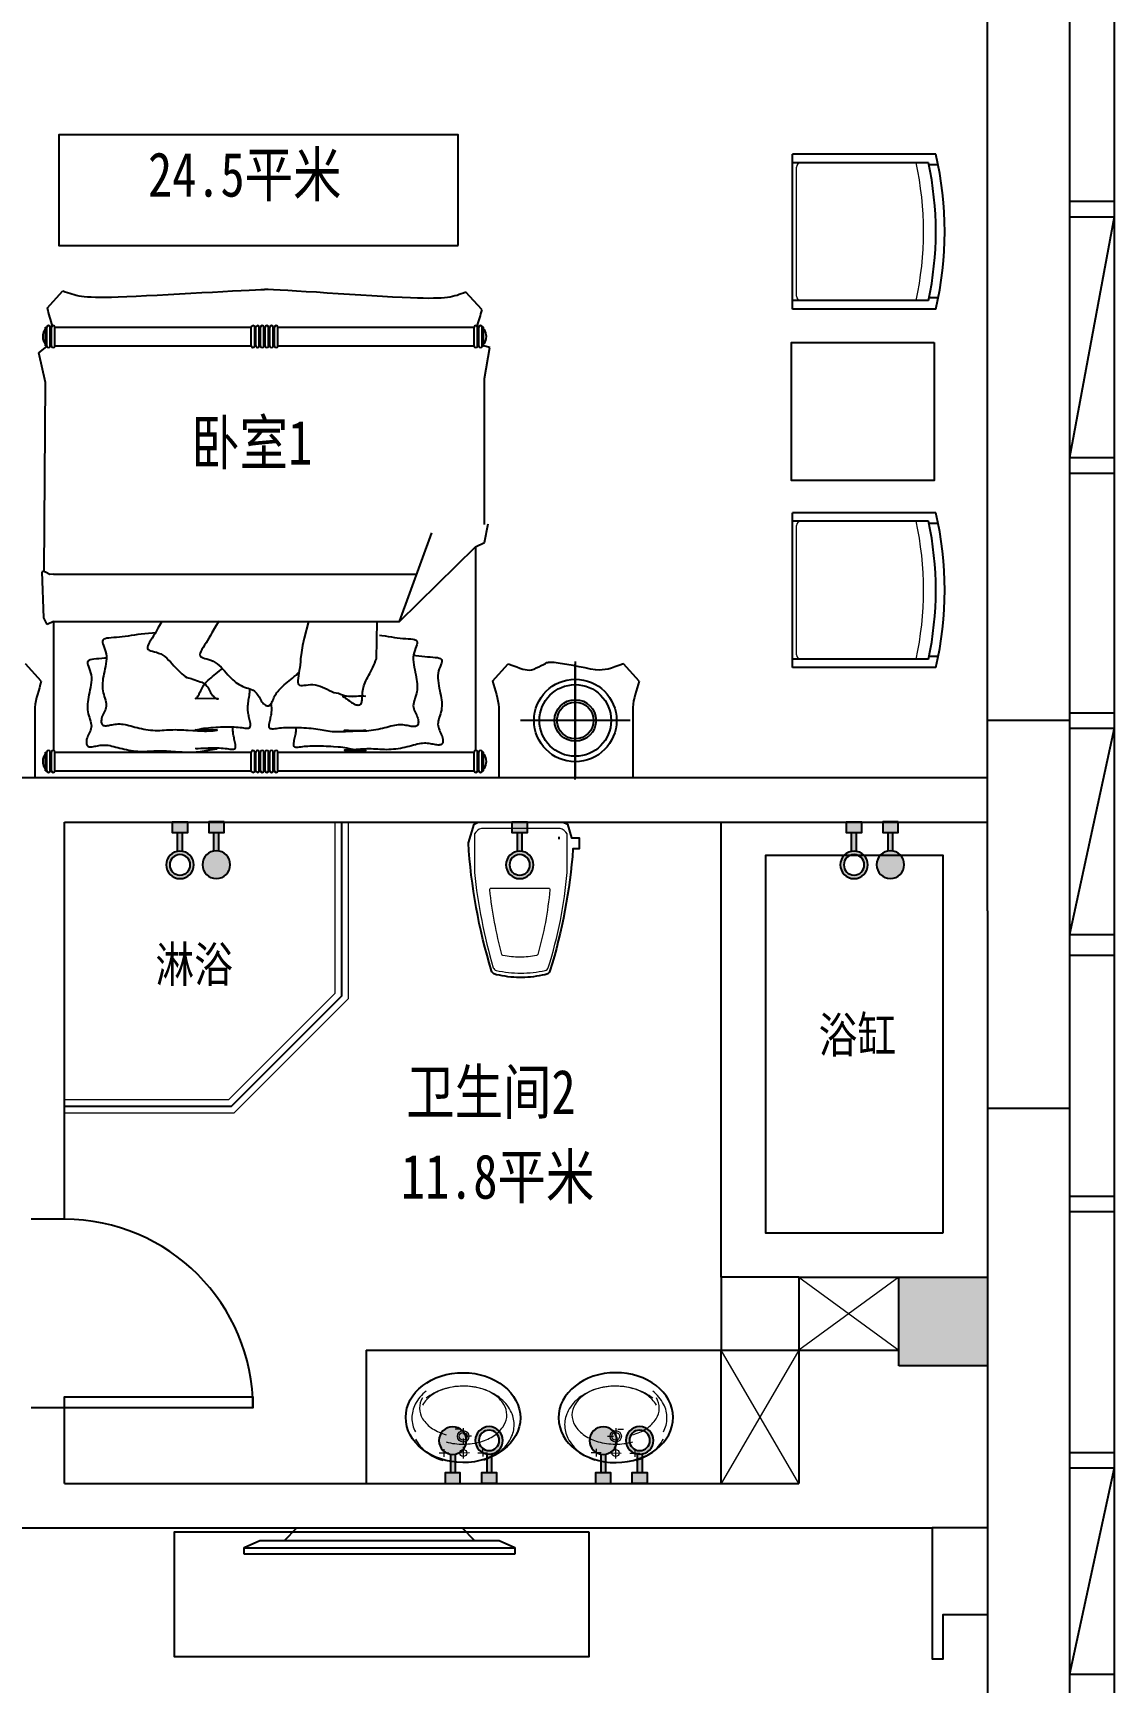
# Model space of a CAD drawing. Header units: millimetres. Extents: x 561810 to 956823, y -438984 to -391712.
# Drawn here: x 951953 to 956823, y -410628 to -403197 of the extents above; entities that cross this region are included whole.
import ezdxf

# ---------------------------------------------------------------- set-up
doc = ezdxf.new("R2010")
doc.units = ezdxf.units.MM
doc.header["$LTSCALE"] = 10
doc.header["$MEASUREMENT"] = 0
doc.layers.get('0').update_dxf_attribs({"linetype": 'CONTINUOUS'})
for name, color, linetype in [('7-P水路', 4, 'CONTINUOUS'), ('PUB_HATCH', 144, 'CONTINUOUS'), ('WALL', 7, 'CONTINUOUS'), ('WINDOW', 4, 'CONTINUOUS'), ('填充', 8, 'CONTINUOUS'), ('墙', 7, 'CONTINUOUS')]:
    doc.layers.add(name, color=color, linetype=linetype)
doc.layers.add('家居内线', color=251, linetype='CONTINUOUS', lineweight=13)
doc.layers.add('细线', color=250, linetype='CONTINUOUS', lineweight=5)
doc.styles.add('12', font='', dxfattribs={"width": 0.8})
doc.styles.get('12').set_extended_font_data('SimSun')

# ---------------------------------------------------------------- blocks, each defined once
blk = doc.blocks.new('mnbmnbmnm')
at = {"layer": '7-P水路', "ltscale": 0.1}
h = blk.add_hatch(color=2, dxfattribs=at)
h.paths.add_polyline_path([(-114968, -337262, -0.086676), (-114928, -337262), (-114928, -337105), (-114968, -337105)])
h.paths.add_polyline_path([(-115013, -337017), (-115013, -337105), (-114884, -337105), (-114884, -337017)])
blk.add_hatch(color=2, dxfattribs=at).paths.add_polyline_path([(-115065, -337377, 1), (-114832, -337377, 1)])
at = {"layer": '7-P水路', "color": 2, "ltscale": 0.1}
for p, q in [((-114968, -337262), (-114968, -337105)), ((-114928, -337262), (-114928, -337105))]:
    blk.add_line(p, q, dxfattribs=at)
blk.add_lwpolyline([(-115013, -337017), (-114884, -337017), (-114884, -337105), (-115013, -337105)], close=True, dxfattribs=at)
blk.add_circle((-114948, -337377), 116, dxfattribs=at)
blk = doc.blocks.new('hgdhgfhg')
at = {"layer": '7-P水路', "ltscale": 0.1}
h = blk.add_hatch(color=2, dxfattribs=at)
h.paths.add_polyline_path([(-115353, -337262, -0.086676), (-115313, -337262), (-115313, -337105), (-115353, -337105)])
h.paths.add_polyline_path([(-115398, -337017), (-115398, -337105), (-115268, -337105), (-115268, -337017)])
h = blk.add_hatch(color=2, dxfattribs=at)
h.paths.add_polyline_path([(-115449, -337377, 1), (-115217, -337377, 1)])
h.paths.add_polyline_path([(-115247, -337377, -1), (-115419, -337377, -1)], flags=16)
at = {"layer": '7-P水路', "color": 2, "ltscale": 0.1}
for p, q in [((-115353, -337262), (-115353, -337105)), ((-115313, -337262), (-115313, -337105))]:
    blk.add_line(p, q, dxfattribs=at)
blk.add_lwpolyline([(-115398, -337017), (-115268, -337017), (-115268, -337105), (-115398, -337105)], close=True, dxfattribs=at)
for radius in [116, 86.2]:
    blk.add_circle((-115333, -337377), radius, dxfattribs=at)

msp = doc.modelspace()

# ---------------------------------------------------------------- hatches: boundary and pattern name
at = {"layer": 'PUB_HATCH'}
h = msp.add_hatch(color=256, dxfattribs=at)
h.paths.add_polyline_path([(932003.4, -414402.8), (932003.4, -414002.8), (932403.4, -414002.8), (932403.4, -414402.8)])
h.paths.add_polyline_path([(920143.4, -414402.8), (920143.4, -414002.8), (920543.4, -414002.8), (920543.4, -414402.8)])
h.paths.add_polyline_path([(920143.4, -409202.8), (920143.4, -408802.8), (920543.4, -408802.8), (920543.4, -409202.8)])
h.paths.add_polyline_path([(920143.4, -402742.8), (920143.4, -402342.8), (920543.4, -402342.8), (920543.4, -402742.8)])
h.paths.add_polyline_path([(955853.4, -402742.8), (955853.4, -402342.8), (956253.4, -402342.8), (956253.4, -402742.8)])
h.paths.add_polyline_path([(955853.4, -409202.8), (955853.4, -408802.8), (956253.4, -408802.8), (956253.4, -409202.8)])
h.paths.add_polyline_path([(955853.4, -414402.8), (955853.4, -414002.8), (956253.4, -414002.8), (956253.4, -414402.8)])
h.paths.add_polyline_path([(943993.4, -414402.8), (943993.4, -414002.8), (944393.4, -414002.8), (944393.4, -414402.8)])

# ---------------------------------------------------------------- linework, layer by layer
at = {"color": 1}
for p, q in [((956623.4, -403954.8), (956823.4, -403954.8)), ((956623.4, -404024.8), (956823.4, -404024.8)), ((956823.4, -404024.8), (956623.4, -405109.8)), ((956623.4, -405109.8), (956823.4, -405109.8)), ((956623.4, -405179.8), (956823.4, -405179.8)), ((956623.4, -406259.8), (956823.4, -406259.8)), ((956623.4, -406259.8), (956623.4, -406329.8)), ((956623.4, -406329.8), (956823.4, -406329.8)), ((956823.4, -406329.8), (956623.4, -407259.8)), ((956623.4, -407259.8), (956823.4, -407259.8)), ((956623.4, -407352.8), (956823.4, -407352.8)), ((956623.4, -408437.8), (956823.4, -408437.8)), ((956623.4, -408507.8), (956823.4, -408507.8)), ((956623.4, -409592.8), (956823.4, -409592.8)), ((956623.4, -409662.8), (956823.4, -409662.8)), ((956823.4, -409662.8), (956623.4, -410592.8)), ((956623.4, -410592.8), (956823.4, -410592.8))]:
    msp.add_line(p, q, dxfattribs=at)
at = {"layer": 'WALL'}
for p, q in [((956253.4, -407152.8), (956253.4, -402742.8)), ((956623.4, -405144.8), (956623.4, -406294.8)), ((956623.4, -406294.8), (956253.4, -406294.8)), ((956253.4, -406552.8), (950843.4, -406552.8)), ((952093.9, -406752.8), (956253.4, -406752.8)), ((952093.9, -408542.8), (952093.9, -406752.8)), ((956253.4, -407152.8), (956253.4, -408802.8)), ((956623.4, -408043.1), (956253.4, -408043.1)), ((952093.9, -408542.8), (951943.9, -408542.8)), ((955403.7, -408802.8), (955053.7, -408802.8)), ((955053.7, -408802.8), (955053.7, -409132.8)), ((955403.7, -408802.8), (955403.7, -409132.8)), ((955053.7, -409132.8), (955403.7, -409132.8)), ((955403.7, -409132.8), (955403.7, -409732.8)), ((955403.7, -409132.8), (955853.4, -409132.8)), ((956253.4, -409202.8), (956253.4, -414632.8)), ((952093.9, -409392.8), (951943.9, -409392.8)), ((952093.9, -409732.8), (952093.9, -409392.8)), ((952093.9, -409732.8), (955403.7, -409732.8)), ((951523.4, -409932.8), (956003.4, -409932.8))]:
    msp.add_line(p, q, dxfattribs=at)
msp.add_lwpolyline([(955853.4, -409202.8), (955853.4, -408802.8), (956253.4, -408802.8), (956253.4, -409202.8), (955853.4, -409202.8)], dxfattribs=at)
at = {"layer": 'WINDOW'}
for p, q in [((956623.4, -392842.8), (956623.4, -414802.8)), ((956823.4, -392842.8), (956823.4, -415002.8))]:
    msp.add_line(p, q, dxfattribs=at)
at = {"layer": 'WINDOW', "color": 250}
msp.add_lwpolyline([(952093.9, -408032.8), (952847, -408032.8), (953343.9, -407535.9), (953343.9, -406752.8)], dxfattribs=at)
msp.add_lwpolyline([(952093.9, -409392.8), (952093.9, -409342.8), (952943.9, -409342.8), (952943.9, -409392.8)], close=True, dxfattribs=at)
msp.add_arc((952093.9, -409392.8), 850, 0, 90, dxfattribs=at)
at = {"layer": '填充', "color": 250, "ltscale": 0.01}
for p, q in [((956020.4, -403743.2), (955374.4, -403743.2)), ((955374.4, -404441.4), (955374.4, -403743.2)), ((955987.9, -403781.4), (955374.4, -403781.4)), ((956030.7, -403791.4), (955989.9, -403791.4)), ((952016.2, -404437.4), (952087.2, -404359)), ((953974.6, -404443.6), (953903.6, -404365.1)), ((955987.9, -404403.2), (955374.4, -404403.2)), ((956020.4, -404441.4), (955374.4, -404441.4)), ((956031.2, -404390.7), (955990.4, -404390.7)), ((952009.6, -404606.9), (952009.6, -404523.3)), ((952009.6, -404523.3), (952014.9, -404523.3)), ((952014.9, -404606.9), (952014.9, -404523.3)), ((952030.5, -404606.9), (952030.5, -404523.3)), ((952030.5, -404523.3), (952035.7, -404523.3)), ((952031.4, -404519.7), (952036.6, -404519.7)), ((952035.7, -404606.9), (952035.7, -404523.3)), ((952051.4, -404606.9), (952051.4, -404523.3)), ((952051.4, -404523.3), (952935.8, -404523.3)), ((952935.8, -404606.9), (952935.8, -404523.3)), ((952951.5, -404523.3), (952956.7, -404523.3)), ((952951.5, -404523.3), (952956.7, -404523.3)), ((952951.5, -404606.9), (952951.5, -404523.3)), ((952956.7, -404606.9), (952956.7, -404523.3)), ((952972.4, -404523.3), (952977.6, -404523.3)), ((952972.4, -404523.3), (952977.6, -404523.3)), ((952972.4, -404606.9), (952972.4, -404523.3)), ((952977.6, -404606.9), (952977.6, -404523.3)), ((952993.3, -404523.3), (952998.5, -404523.3)), ((952993.3, -404606.9), (952993.3, -404523.3)), ((952998.5, -404606.9), (952998.5, -404523.3)), ((953014.2, -404523.3), (953019.4, -404523.3)), ((953014.2, -404523.3), (953019.4, -404523.3)), ((953014.2, -404606.9), (953014.2, -404523.3)), ((953019.4, -404606.9), (953019.4, -404523.3)), ((953035.1, -404523.3), (953040.3, -404523.3)), ((953035.1, -404523.3), (953040.3, -404523.3)), ((953035.1, -404606.9), (953035.1, -404523.3)), ((953040.3, -404606.9), (953040.3, -404523.3)), ((953056, -404606.9), (953056, -404523.3)), ((953056, -404523.3), (953940.4, -404523.3)), ((953940.4, -404606.9), (953940.4, -404523.3)), ((953956.1, -404523.3), (953961.3, -404523.3)), ((953961.3, -404523.3), (953956.1, -404523.3)), ((953956.1, -404606.9), (953956.1, -404523.3)), ((953961.3, -404606.9), (953961.3, -404523.3)), ((953976.9, -404523.3), (953982.2, -404523.3)), ((953976.9, -404606.9), (953976.9, -404523.3)), ((953982.2, -404523.3), (953976.9, -404523.3)), ((953982.2, -404606.9), (953982.2, -404523.3)), ((952006.9, -404533.8), (952009.6, -404533.8)), ((952006.9, -404596.4), (952009.6, -404596.4)), ((953984.9, -404533.8), (953982.2, -404533.8)), ((953984.9, -404596.4), (953982.2, -404596.4)), ((951979.3, -404638.9), (952015.1, -404609)), ((952009.6, -404771.5), (951979.3, -404638.9)), ((952009.6, -404606.9), (952014.9, -404606.9)), ((952030.5, -404606.9), (952035.7, -404606.9)), ((952030.5, -404606.9), (952035.7, -404606.9)), ((952051.4, -404606.9), (952935.8, -404606.9)), ((952951.5, -404606.9), (952956.7, -404606.9)), ((952951.5, -404606.9), (952956.7, -404606.9)), ((952972.4, -404606.9), (952977.6, -404606.9)), ((952972.4, -404606.9), (952977.6, -404606.9)), ((952993.3, -404606.9), (952998.5, -404606.9)), ((952993.3, -404606.9), (952998.5, -404606.9)), ((953014.2, -404606.9), (953019.4, -404606.9)), ((953014.2, -404606.9), (953019.4, -404606.9)), ((953035.1, -404606.9), (953040.3, -404606.9)), ((953035.1, -404606.9), (953040.3, -404606.9)), ((953056, -404606.9), (953940.4, -404606.9)), ((953956.1, -404606.9), (953961.3, -404606.9)), ((953961.3, -404606.9), (953956.1, -404606.9)), ((953961.3, -404606.9), (953956.1, -404606.9)), ((953976.9, -404606.9), (953982.2, -404606.9)), ((953982.2, -404606.9), (953976.9, -404606.9)), ((954011.1, -404613.6), (953982.2, -404606.9)), ((953986.7, -404754.1), (954011.1, -404613.6)), ((952003.3, -405622.4), (952009.6, -404771.5)), ((953986.7, -405411.1), (953986.7, -404754.1)), ((953986.7, -405493.3), (954003.7, -405408.3)), ((955374.4, -406056.8), (955374.4, -405358.6)), ((956020.4, -405358.6), (955374.4, -405358.6)), ((955987.9, -405396.8), (955374.4, -405396.8)), ((956030.7, -405406.9), (955989.9, -405406.9)), ((953603.9, -405848.7), (953749.7, -405449.7)), ((953946.4, -405512.4), (953986.7, -405493.3)), ((953603.9, -405848.7), (953946.4, -405512.4)), ((953946.4, -405512.4), (953946.4, -406430)), ((952003.3, -405622.4), (951994.6, -405625.1)), ((952002, -405831.7), (951994.6, -405625.1)), ((952009.2, -405627.2), (952002.6, -405622.7)), ((952027.9, -405636.5), (952009.2, -405627.2)), ((952044.4, -405635.8), (952027.9, -405636.5)), ((952044.4, -405635.8), (953681.7, -405635.8)), ((952017.2, -405862), (952002, -405831.7)), ((952044.4, -405848.7), (952017.2, -405862)), ((952044.4, -405848.7), (952044.4, -406429.8)), ((952044.4, -405848.7), (953603.9, -405848.7)), ((956031.2, -406006.2), (955990.4, -406006.2)), ((951989.7, -406117.8), (951918.7, -406039.4)), ((954023, -406117.8), (954094, -406039.4)), ((954396.1, -406028.8), (954396.1, -406549)), ((954396.1, -406560.9), (954396.1, -406040.8)), ((954683.7, -406117.8), (954612.7, -406039.4)), ((955987.9, -406018.6), (955374.4, -406018.6)), ((956020.4, -406056.8), (955374.4, -406056.8)), ((951961.5, -406237.1), (951961.5, -406552.8)), ((954051.2, -406237.1), (954051.2, -406552.8)), ((954655.5, -406237.1), (954655.5, -406552.8)), ((954643, -406294.9), (954149.2, -406294.9)), ((952006.9, -406448), (952009.6, -406448)), ((952009.6, -406521.1), (952009.6, -406437.6)), ((952009.6, -406437.6), (952014.9, -406437.6)), ((952014.9, -406521.1), (952014.9, -406437.6)), ((952030.5, -406521.1), (952030.5, -406437.6)), ((952030.5, -406437.6), (952035.7, -406437.6)), ((952035.7, -406521.1), (952035.7, -406437.6)), ((952051.4, -406521.1), (952051.4, -406437.6)), ((952051.4, -406437.6), (952935.8, -406437.6)), ((952935.8, -406521.1), (952935.8, -406437.6)), ((952951.5, -406521.1), (952951.5, -406437.6)), ((952951.5, -406437.6), (952956.7, -406437.6)), ((952951.5, -406437.6), (952956.7, -406437.6)), ((952956.7, -406521.1), (952956.7, -406437.6)), ((952972.4, -406521.1), (952972.4, -406437.6)), ((952972.4, -406437.6), (952977.6, -406437.6)), ((952972.4, -406437.6), (952977.6, -406437.6)), ((952977.6, -406521.1), (952977.6, -406437.6)), ((952993.3, -406521.1), (952993.3, -406437.6)), ((952993.3, -406437.6), (952998.5, -406437.6)), ((952998.5, -406521.1), (952998.5, -406437.6)), ((953014.2, -406521.1), (953014.2, -406437.6)), ((953014.2, -406437.6), (953019.4, -406437.6)), ((953014.2, -406437.6), (953019.4, -406437.6)), ((953019.4, -406521.1), (953019.4, -406437.6)), ((953035.1, -406521.1), (953035.1, -406437.6)), ((953035.1, -406437.6), (953040.3, -406437.6)), ((953035.1, -406437.6), (953040.3, -406437.6)), ((953040.3, -406521.1), (953040.3, -406437.6)), ((953056, -406521.1), (953056, -406437.6)), ((953056, -406437.6), (953940.4, -406437.6)), ((953940.4, -406521.1), (953940.4, -406437.6)), ((953956.1, -406521.1), (953956.1, -406437.6)), ((953956.1, -406437.6), (953961.3, -406437.6)), ((953961.3, -406437.6), (953956.1, -406437.6)), ((953961.3, -406521.1), (953961.3, -406437.6)), ((953976.9, -406521.1), (953976.9, -406437.6)), ((953976.9, -406437.6), (953982.2, -406437.6)), ((953982.2, -406437.6), (953976.9, -406437.6)), ((953982.2, -406521.1), (953982.2, -406437.6)), ((953984.9, -406448), (953982.2, -406448)), ((952006.9, -406510.7), (952009.6, -406510.7)), ((952009.6, -406521.1), (952014.9, -406521.1)), ((952030.5, -406521.1), (952035.7, -406521.1)), ((952030.5, -406521.1), (952035.7, -406521.1)), ((952051.4, -406521.1), (952935.8, -406521.1)), ((952951.5, -406521.1), (952956.7, -406521.1)), ((952951.5, -406521.1), (952956.7, -406521.1)), ((952972.4, -406521.1), (952977.6, -406521.1)), ((952972.4, -406521.1), (952977.6, -406521.1)), ((952993.3, -406521.1), (952998.5, -406521.1)), ((952993.3, -406521.1), (952998.5, -406521.1)), ((953014.2, -406521.1), (953019.4, -406521.1)), ((953014.2, -406521.1), (953019.4, -406521.1)), ((953035.1, -406521.1), (953040.3, -406521.1)), ((953035.1, -406521.1), (953040.3, -406521.1)), ((953056, -406521.1), (953940.4, -406521.1)), ((953956.1, -406521.1), (953961.3, -406521.1)), ((953961.3, -406521.1), (953956.1, -406521.1)), ((953961.3, -406521.1), (953956.1, -406521.1)), ((953976.9, -406521.1), (953982.2, -406521.1)), ((953982.2, -406521.1), (953976.9, -406521.1)), ((953984.9, -406510.7), (953982.2, -406510.7)), ((955053.7, -408802.8), (955053.7, -406752.8)), ((955403.7, -408802.8), (955853.4, -408802.8)), ((953453.7, -409132.8), (955053.7, -409132.8)), ((953453.7, -409132.8), (953453.7, -409732.8)), ((955053.7, -409732.8), (955053.7, -409132.8)), ((955053.7, -409732.8), (955053.7, -409132.8)), ((953086.6, -409989.4), (953142, -409932.8)), ((953142, -409932.8), (953886.1, -409932.8)), ((953941.5, -409989.4), (953886.1, -409932.8)), ((952904.3, -410021.3), (952975.2, -409989.4)), ((952904.3, -410052), (952904.3, -410021.3)), ((952975.2, -409989.4), (954052.9, -409989.4)), ((954052.9, -409989.4), (954123.8, -410021.3)), ((954123.8, -410021.3), (954123.8, -410052)), ((954123.8, -410052), (952904.3, -410052))]:
    msp.add_line(p, q, dxfattribs=at)
for points in [[(953869.1, -404155.2), (953869.1, -403655.2), (952069.1, -403655.2), (952069.1, -404155.2), (953869.1, -404155.2)], [(956053.7, -408603), (956053.7, -406903), (955253.7, -406903), (955253.7, -408603), (956053.7, -408603)]]:
    msp.add_lwpolyline(points, dxfattribs=at)
msp.add_lwpolyline([(956013.7, -404591), (956013.7, -405213.8), (955370.9, -405213.8), (955370.9, -404591)], close=True, dxfattribs=at)
msp.add_lwpolyline([(953940.3, -406762.8), (953958.9, -406752.8), (954150.4, -406752.8), (954341.9, -406752.8), (954360.5, -406762.8), (954379.6, -406824.3), (954413.4, -406824.3), (954413.4, -406873.8), (954385.6, -406873.8, -0.057211), (954281.9, -407422.9, -0.172572), (954271.9, -407437.2, -0.053902), (954169, -407452.9), (954150.4, -407452.9), (954131.8, -407452.9, -0.053902), (954028.9, -407437.2, -0.172572), (954018.9, -407422.9, -0.059878), (953914.5, -406845.7)], format="xyb", close=True, dxfattribs=at)
at = {"layer": '填充', "color": 142, "ltscale": 0.01}
msp.add_lwpolyline([(956253.4, -409932.8), (956003.4, -409932.8), (956003.4, -410522.8), (956053.4, -410522.8), (956053.4, -410322.8), (956253.4, -410322.8)], dxfattribs=at)
at = {"layer": '填充', "color": 250, "ltscale": 0.01}
msp.add_circle((954396.1, -406294.9), 185.9, dxfattribs=at)
for centre, radius, start, end in [((954517, -404092.3), 1503.4, 348.06513, 11.93487), ((954517, -404092.3), 1543.4, 346.92708, 13.07292), ((952022.7, -404523.3), 7.83, 0, 180), ((952043.6, -404523.3), 7.83, 0, 180), ((952943.7, -404523.3), 7.83, 0, 180), ((952964.6, -404523.3), 7.83, 0, 180), ((952985.5, -404523.3), 7.83, 0, 180), ((953006.3, -404523.3), 7.83, 0, 180), ((953027.2, -404523.3), 7.83, 0, 180), ((953048.1, -404523.3), 7.83, 0, 180), ((953948.2, -404523.3), 7.83, 0, 180), ((953969.1, -404523.3), 7.83, 0, 180), ((952048.7, -404565.1), 52.2, 143.1301, 216.8699), ((953943.1, -404565.1), 52.2, 323.1301, 36.8699), ((952022.7, -404606.9), 7.83, 180, 0), ((952043.6, -404606.9), 7.83, 180, 0), ((952943.7, -404606.9), 7.83, 180, 0), ((952964.6, -404606.9), 7.83, 180, 0), ((952985.5, -404606.9), 7.83, 180, 0), ((953006.3, -404606.9), 7.83, 180, 0), ((953027.2, -404606.9), 7.83, 180, 0), ((953048.1, -404606.9), 7.83, 180, 0), ((953948.2, -404606.9), 7.83, 180, 0), ((953969.1, -404606.9), 7.83, 180, 0), ((954517, -405707.7), 1503.4, 348.06513, 11.93487), ((954517, -405707.7), 1543.4, 346.92708, 13.07292), ((952048.7, -406479.4), 52.2, 143.1301, 216.8699), ((952022.7, -406437.6), 7.83, 0, 180), ((952043.6, -406437.6), 7.83, 0, 180), ((952943.7, -406437.6), 7.83, 0, 180), ((952964.6, -406437.6), 7.83, 0, 180), ((952985.5, -406437.6), 7.83, 0, 180), ((953006.3, -406437.6), 7.83, 0, 180), ((953027.2, -406437.6), 7.83, 0, 180), ((953048.1, -406437.6), 7.83, 0, 180), ((953948.2, -406437.6), 7.83, 0, 180), ((953969.1, -406437.6), 7.83, 0, 180), ((953943.1, -406479.4), 52.2, 323.1301, 36.8699), ((952022.7, -406521.1), 7.83, 180, 0), ((952043.6, -406521.1), 7.83, 180, 0), ((952943.7, -406521.1), 7.83, 180, 0), ((952964.6, -406521.1), 7.83, 180, 0), ((952985.5, -406521.1), 7.83, 180, 0), ((953006.3, -406521.1), 7.83, 180, 0), ((953027.2, -406521.1), 7.83, 180, 0), ((953048.1, -406521.1), 7.83, 180, 0), ((953948.2, -406521.1), 7.83, 180, 0), ((953969.1, -406521.1), 7.83, 180, 0)]:
    msp.add_arc(centre, radius, start, end, dxfattribs=at)
msp.add_ellipse((953890.3, -409436.4), major_axis=(258.2, -1.4), ratio=0.784654, start_param=3.141593, end_param=9.424778, dxfattribs=at)
at = {"layer": '填充', "color": 250, "ltscale": 0.01, "extrusion": (0, 0, -1)}
msp.add_ellipse((954578.6, -409436.4), major_axis=(-258.2, -1.4), ratio=0.784654, start_param=3.141593, end_param=9.424778, dxfattribs=at)
at = {"layer": '填充', "color": 250, "ltscale": 0.01}
for points, knots in [([(952087.2, -404359), (952147.5, -404380.8), (952187.6, -404403.3), (952926.3, -404352.6), (952995.9, -404352.9), (952995.9, -404352.9)], [0, 0, 0, 0, 178.169252, 382.130033, 382.13034, 382.13034, 382.13034, 382.13034]), ([(953903.6, -404365.1), (953843.3, -404386.9), (953803.2, -404409.5), (953065.5, -404352.6), (952995.9, -404352.9), (952995.9, -404352.9)], [0, 0, 0, 0, 178.169252, 382.130033, 382.13034, 382.13034, 382.13034, 382.13034]), ([(953903.6, -404365.1), (953843.3, -404386.9), (953803.2, -404409.5), (953065.5, -404352.6), (952995.9, -404352.9), (952995.9, -404352.9)], [0, 0, 0, 0, 178.169252, 382.130033, 382.13034, 382.13034, 382.13034, 382.13034]), ([(953903.6, -404365.1), (953843.3, -404386.9), (953803.2, -404409.5), (953065.5, -404352.6), (952995.9, -404352.9), (952995.9, -404352.9)], [0, 0, 0, 0, 178.169252, 382.130033, 382.13034, 382.13034, 382.13034, 382.13034]), ([(954094, -406039.4), (954154.3, -406061.2), (954194.4, -406083.7), (954263.7, -406033), (954273.4, -406033.3), (954273.4, -406033.3)], [0, 0, 0, 0, 178.169252, 382.130033, 382.13034, 382.13034, 382.13034, 382.13034]), ([(954612.7, -406039.4), (954552.4, -406061.2), (954512.3, -406083.7), (954343, -406033), (954273.4, -406033.3), (954273.4, -406033.3)], [0, 0, 0, 0, 178.169252, 382.130033, 382.13034, 382.13034, 382.13034, 382.13034]), ([(951989.7, -406117.8), (951979.9, -406157.3), (951961.4, -406199.6), (951961.4, -406242.7), (951961.5, -406245.5)], [0, 0, 0, 0, 119.139047, 127.45857, 127.45857, 127.45857, 127.45857]), ([(954023, -406117.8), (954032.8, -406157.3), (954051.3, -406199.6), (954051.3, -406242.7), (954051.2, -406245.5)], [0, 0, 0, 0, 119.139047, 127.45857, 127.45857, 127.45857, 127.45857]), ([(954683.7, -406117.8), (954673.9, -406157.3), (954655.4, -406199.6), (954655.4, -406242.7), (954655.5, -406245.5)], [0, 0, 0, 0, 119.139047, 127.45857, 127.45857, 127.45857, 127.45857])]:
    msp.add_open_spline(points, degree=3, knots=knots, dxfattribs=at)
for points in [[(952016.2, -404437.4), (952022.8, -404463.9), (952032.7, -404490.4), (952038.9, -404517)], [(953974.6, -404443.6), (953968.5, -404468.1), (953959.5, -404492.7), (953953.3, -404517.4)]]:
    msp.add_open_spline(points, degree=3, dxfattribs=at)
at = {"layer": '墙', "color": 250}
for p, q in [((954322.6, -406819.8), (954322.6, -406829.5)), ((954123.8, -410024.2), (952904.3, -410024.2))]:
    msp.add_line(p, q, dxfattribs=at)
for points in [[(952532.9, -405848.7), (952522, -405867.4), (952515.8, -405879.4), (952509.5, -405891.1), (952503, -405902.3), (952496.3, -405913.2), (952489.7, -405923.7), (952483.4, -405933.6), (952477.9, -405942.8), (952473.3, -405951.2), (952470.2, -405958.7), (952468.7, -405965.2), (952469.2, -405970.6), (952471.9, -405974.7), (952476.7, -405977.9), (952483.1, -405980.5), (952490.8, -405982.8), (952499.5, -405985.1), (952508.9, -405987.8), (952518.6, -405991), (952528.2, -405995.3), (952537.6, -406000.7), (952546.6, -406007.2), (952555.3, -406014.6), (952563.7, -406022.5), (952571.8, -406030.9), (952579.7, -406039.5), (952587.4, -406048.1), (952594.9, -406056.4), (952602.3, -406064.4), (952609.5, -406071.8), (952616.7, -406078.8), (952623.9, -406085.2), (952631.1, -406091.1), (952638.5, -406096.5), (952646.1, -406101.2), (952665.5, -406105.4), (952673.6, -406108.9), (952681.8, -406112), (952690, -406114.8), (952698.1, -406117.4), (952705.9, -406120.1), (952713.3, -406123), (952720.1, -406126.3), (952726.1, -406130.1), (952731.3, -406134.5), (952735.9, -406139.6), (952739.8, -406145), (952743.3, -406150.7), (952746.5, -406156.6), (952749.6, -406162.5), (952752.7, -406168.2), (952756, -406173.7), (952759.5, -406178.8), (952763.3, -406183.4), (952767.2, -406187.5), (952771.2, -406190.9), (952775.3, -406193.7), (952779.2, -406195.7), (952783, -406196.9), (952786.7, -406197.2), (952684.4, -406196.5), (952687.5, -406194.9), (952690.4, -406192.6), (952693.2, -406189.5), (952695.8, -406185.8), (952698.3, -406181.6), (952700.8, -406176.9), (952703.3, -406171.9), (952705.8, -406166.5), (952708.4, -406160.9), (952711.2, -406155.2), (952714.3, -406149.3), (952717.7, -406143.3), (952721.4, -406137.3), (952725.7, -406131.3), (952730.5, -406125.4), (952735.8, -406119.6), (952741.8, -406113.8), (952748.2, -406108.1), (952754.9, -406102.4), (952762.1, -406096.6), (952769.4, -406090.7), (952777, -406084.6), (952784.6, -406078.3), (952792.3, -406071.7), (952800, -406064.9), (952807.6, -406057.9)], [(952790, -405847.2), (952773.1, -405873.8), (952758.1, -405899.8), (952751.8, -405911.8), (952745.5, -405923.4), (952739.1, -405934.7), (952732.4, -405945.6), (952725.8, -405956), (952719.5, -405965.9), (952713.9, -405975.1), (952709.4, -405983.6), (952706.2, -405991.1), (952704.8, -405997.6), (952705.3, -406002.9), (952708, -406007.1), (952712.8, -406010.3), (952719.2, -406012.9), (952726.9, -406015.2), (952735.6, -406017.5), (952745, -406020.1), (952754.7, -406023.4), (952764.3, -406027.6), (952773.7, -406033.1), (952782.7, -406039.6), (952791.4, -406046.9), (952799.8, -406054.9), (952807.9, -406063.3), (952815.8, -406071.9), (952823.5, -406080.4), (952831, -406088.8), (952838.3, -406096.7), (952845.6, -406104.1), (952852.8, -406111.1), (952860, -406117.5), (952867.2, -406123.4), (952874.6, -406128.8), (952882.2, -406133.5), (952890, -406137.7), (952898, -406141.2), (952906.3, -406144.3), (952914.5, -406147.1), (952922.6, -406149.8), (952930.4, -406152.5), (952937.7, -406155.4), (952944.5, -406158.6), (952950.6, -406162.4), (952955.8, -406166.9), (952960.3, -406171.9), (952964.2, -406177.3), (952967.7, -406183.1), (952971, -406188.9), (952974.1, -406194.8), (952977.2, -406200.6), (952980.4, -406206.1), (952984, -406211.1), (952987.7, -406215.8), (952991.7, -406219.8), (952995.7, -406223.3), (952999.7, -406226), (953003.7, -406228), (953007.5, -406229.2), (953011.1, -406229.5), (953014.5, -406228.8), (953017.6, -406227.3), (953020.5, -406224.9), (953023.3, -406221.9), (953025.9, -406218.2), (953028.4, -406214), (953030.9, -406209.3), (953033.4, -406204.2), (953035.9, -406198.9), (953038.5, -406193.3), (953041.3, -406187.5), (953044.4, -406181.6), (953047.8, -406175.6), (953051.5, -406169.6), (953055.8, -406163.7), (953060.6, -406157.7), (953065.9, -406151.9), (953071.9, -406146.2), (953078.3, -406140.5), (953085, -406134.7), (953092.2, -406128.9), (953099.5, -406123), (953107.1, -406116.9), (953114.7, -406110.6), (953122.4, -406104.1), (953130.1, -406097.2), (953137.7, -406090.2), (953145.1, -406082.9), (953151.6, -406076.3)], [(953193.5, -405848.7), (953174.4, -405924.7), (953167.6, -405957.2), (953162.3, -405988.2), (953158.6, -406017.9), (953157.5, -406031.4), (953156.1, -406044.6), (953154.6, -406057.5), (953152.6, -406070.2), (953150.6, -406082.4), (953148.7, -406093.9), (953147.1, -406104.6), (953146.2, -406114.1), (953146.2, -406122.2), (953147.3, -406128.8), (953149.9, -406133.5), (953154, -406136.3), (953159.6, -406137.4), (953166.5, -406137.3), (953174.6, -406136.4), (953183.5, -406135.2), (953193.1, -406134), (953203.3, -406133.2), (953213.9, -406133.4), (953224.6, -406134.8), (953235.4, -406137.3), (953246.3, -406140.7), (953257.1, -406144.8), (953267.9, -406149.3), (953278.5, -406154.2), (953288.9, -406159.1), (953299, -406163.9), (953308.9, -406168.4), (953329, -406172.4), (953338.3, -406176), (953347.5, -406179.2), (953356.5, -406181.8), (953365.3, -406183.9), (953374.2, -406185.3), (953384, -406186.1), (953392.8, -406186.3), (953401.6, -406185.9), (953410.3, -406185.3), (953418.7, -406184.6), (953427, -406184.1), (953434.9, -406183.9), (953442.4, -406184.3), (953449.5, -406185.4), (953349.3, -406187.5), (953355.4, -406190.4), (953361.1, -406193.9), (953366.6, -406197.8), (953371.8, -406201.9), (953378, -406206.2), (953383.1, -406210.3), (953388.3, -406214.1), (953393.5, -406217.4), (953398.7, -406220.2), (953403.9, -406222.4), (953409, -406224), (953413.8, -406225), (953418.2, -406225.3), (953422.2, -406224.9), (953425.6, -406223.7), (953428.5, -406221.8), (953430.7, -406219.2), (953432.5, -406215.9), (953433.9, -406212), (953434.8, -406207.6), (953435.5, -406202.7), (953436, -406197.4), (953436.3, -406191.8), (953436.6, -406185.9), (953436.9, -406179.8), (953437.2, -406173.4), (953437.7, -406166.7), (953438.5, -406159.9), (953439.7, -406152.9), (953441.3, -406145.7), (953443.4, -406138.4), (953446.1, -406131), (953449.3, -406123.4), (953453, -406115.7), (953457, -406107.7), (953461.3, -406099.6), (953465.8, -406091.3), (953470.4, -406082.8), (953475, -406074), (953479.6, -406065), (953484, -406055.7), (953488.2, -406046.3), (953492.3, -406036.7), (953496.2, -406026.9), (953499.7, -406017.1), (953503, -405848.7)], [(952504.2, -405900.2), (952491.5, -405901), (952473.7, -405902.4), (952456.6, -405904), (952440.3, -405905.9), (952424.7, -405908), (952409.8, -405910.3), (952395.5, -405912.5), (952381.7, -405914.7), (952368.3, -405916.7), (952355.2, -405918.4), (952342.3, -405919.8), (952329.5, -405920.9), (952317.2, -405921.7), (952305.5, -405922.5), (952294.8, -405923.4), (952285.3, -405924.7), (952277.4, -405926.6), (952271.3, -405929.2), (952267.2, -405932.7), (952265.5, -405937.4), (952265.7, -405943.1), (952267.4, -405949.8), (952270.1, -405957.4), (952273.3, -405965.8), (952276.7, -405975), (952279.8, -405984.7), (952282.1, -405995), (952283.2, -406005.8), (952283.2, -406016.9), (952282.4, -406028.2), (952280.9, -406039.7), (952278.9, -406051.2), (952276.7, -406062.7), (952274.3, -406073.9), (952272, -406084.9), (952269.9, -406095.5), (952268.1, -406105.8), (952266.7, -406115.7), (952265.8, -406125.3), (952265.3, -406134.6), (952265.3, -406143.7), (952265.9, -406152.6), (952267.2, -406161.4), (952269.1, -406170), (952271.4, -406178.5), (952274, -406186.8), (952276.6, -406194.9), (952279.1, -406202.7), (952281.1, -406210.4), (952282.4, -406217.8), (952282.9, -406224.9), (952282.4, -406231.8), (952281, -406238.4), (952278.9, -406244.8), (952276.4, -406251), (952273.5, -406257), (952270.6, -406263), (952267.8, -406268.9), (952265.3, -406274.8), (952263.2, -406280.6), (952261.7, -406286.4), (952260.7, -406292), (952260.3, -406297.2), (952260.5, -406302.1), (952261.2, -406306.5), (952262.5, -406310.3), (952264.4, -406313.4), (952266.9, -406315.7), (952270, -406317.3), (952273.6, -406318.3), (952277.7, -406318.7), (952282.2, -406318.6), (952287.2, -406318.2), (952292.4, -406317.4), (952297.9, -406316.5), (952303.8, -406315.3), (952309.8, -406314.2), (952316.1, -406313), (952322.7, -406312), (952329.5, -406311.2), (952336.6, -406310.8), (952343.9, -406310.7), (952351.5, -406311), (952359.4, -406312), (952367.5, -406313.4), (952375.9, -406315.2), (952384.5, -406317.3), (952393.4, -406319.6), (952402.5, -406322), (952411.9, -406324.5), (952421.5, -406327), (952431.3, -406329.4), (952441.3, -406331.5), (952451.5, -406333.5), (952461.8, -406335.3), (952472.2, -406336.8), (952482.6, -406338), (952493, -406338.9), (952503.3, -406339.4), (952513.6, -406339.5), (952523.9, -406339.4), (952534, -406339), (952544, -406338.4), (952554, -406337.8), (952563.9, -406337.2), (952573.7, -406336.7), (952583.5, -406336.4), (952593.1, -406336.3), (952602.7, -406336.4), (952612.3, -406336.7), (952622, -406337.2), (952631.6, -406337.8), (952641.4, -406338.4), (952652.4, -406339.2), (952673, -406339.9), (952683.2, -406340.6), (952693.5, -406341.3), (952704, -406341.9), (952714.4, -406342.3), (952724.7, -406342.6), (952734.9, -406342.6), (952744.8, -406342.3), (952754.5, -406341.8), (952763.9, -406340.9), (952773, -406339.7), (952782, -406338.3), (952685.2, -406336.7), (952694.2, -406335.1), (952703.3, -406333.4), (952712.7, -406331.8), (952722.4, -406330.3), (952732.5, -406329), (952743, -406327.8), (952753.8, -406326.8), (952764.7, -406325.9), (952775.8, -406325.2), (952786.9, -406324.6), (952797.9, -406324.2), (952808.8, -406323.9), (952819.4, -406323.6), (952829.8, -406323.5), (952840, -406323.5), (952849.8, -406323.7), (952859.2, -406324), (952868.4, -406324.5), (952877.1, -406325.1), (952885.4, -406326), (952893.3, -406327), (952900.7, -406328), (952907.5, -406328.9), (952913.7, -406329.6), (952919.1, -406329.7), (952923.7, -406329.3), (952927.4, -406328), (952930.1, -406325.9), (952931.9, -406322.6), (952932.7, -406318.5), (952932.8, -406313.6), (952932.3, -406308.1), (952931.3, -406302.2), (952930, -406296.2), (952928.6, -406290), (952927.1, -406284), (952925.7, -406278.3), (952924.5, -406272.8), (952923.4, -406267.5), (952922.5, -406262.3), (952921.8, -406257.1), (952921.3, -406251.8), (952921, -406246.3), (952920.9, -406240.7), (952921.1, -406234.7), (952921.4, -406228.5), (952922, -406222.1), (952922.7, -406215.5), (952923.5, -406208.8), (952924.4, -406202.1), (952925.4, -406195.2), (952926.4, -406188.4), (952927.5, -406181.7), (952928.4, -406174.8), (952929.3, -406167.7), (952929.9, -406160.3), (952930.2, -406152.4)], [(953513.5, -405910.5), (953524.5, -405912), (953539.4, -405914.2), (953553.7, -405916.5), (953567.5, -405918.6), (953580.9, -405920.6), (953594, -405922.4), (953606.9, -405923.8), (953619.7, -405924.8), (953632, -405925.6), (953643.7, -405926.4), (953654.4, -405927.3), (953663.9, -405928.7), (953671.8, -405930.5), (953677.9, -405933.1), (953681.9, -405936.7), (953683.7, -405941.4), (953683.5, -405947.1), (953681.8, -405953.8), (953679.1, -405961.4), (953675.8, -405969.8), (953672.5, -405978.9), (953669.4, -405988.7), (953667.1, -405999), (953666, -406009.7), (953666, -406020.8), (953666.8, -406032.2), (953668.3, -406043.7), (953670.2, -406055.2), (953672.5, -406066.6), (953674.9, -406077.9), (953677.2, -406088.9), (953679.3, -406099.5), (953681.1, -406109.7), (953682.5, -406119.6), (953683.4, -406129.2), (953683.9, -406138.6), (953683.9, -406147.7), (953683.3, -406156.6), (953682, -406165.4), (953680.1, -406174), (953677.8, -406182.4), (953675.2, -406190.7), (953672.6, -406198.8), (953670.1, -406206.7), (953668.1, -406214.3), (953666.8, -406221.7), (953666.3, -406228.9), (953666.8, -406235.7), (953668.2, -406242.3), (953670.3, -406248.7), (953672.8, -406254.9), (953675.7, -406261), (953678.6, -406266.9), (953681.4, -406272.8), (953683.9, -406278.7), (953686, -406284.6), (953687.5, -406290.3), (953688.4, -406295.9), (953688.9, -406301.2), (953688.7, -406306.1), (953688, -406310.5), (953686.7, -406314.2), (953684.8, -406317.3), (953682.3, -406319.6), (953679.2, -406321.3), (953675.6, -406322.2), (953671.5, -406322.6), (953667, -406322.6), (953662, -406322.1), (953656.8, -406321.4), (953651.2, -406320.4), (953645.4, -406319.3), (953639.4, -406318.1), (953633.1, -406317), (953626.5, -406316), (953619.7, -406315.2), (953612.6, -406314.7), (953605.3, -406314.6), (953597.7, -406315), (953589.8, -406315.9), (953581.7, -406317.3), (953573.3, -406319.1), (953564.7, -406321.2), (953555.8, -406323.5), (953546.7, -406326), (953537.3, -406328.5), (953527.7, -406331), (953517.9, -406333.3), (953507.8, -406335.5), (953497.7, -406337.5), (953487.4, -406339.2), (953477, -406340.7), (953466.6, -406341.9), (953456.2, -406342.8), (953445.8, -406343.3), (953435.6, -406343.5), (953425.3, -406343.3), (953415.2, -406342.9), (953405.1, -406342.4), (953395.2, -406341.7), (953385.3, -406341.1), (953374.4, -406340.6), (953364.7, -406340.3), (953355, -406340.2), (953452.1, -406340.3), (953442.5, -406340.7), (953432.9, -406341.1), (953423.2, -406341.7), (953413.4, -406342.4), (953403.5, -406343.1), (953393.5, -406343.9), (953383.3, -406344.6), (953371.9, -406345.3), (953361.4, -406345.8), (953351, -406346.3), (953340.7, -406346.5), (953330.5, -406346.5), (953310, -406346.3), (953300.3, -406345.7), (953291, -406344.8), (953281.9, -406343.6), (953272.9, -406342.2), (953264, -406340.7), (953255, -406339), (953245.9, -406337.4), (953236.5, -406335.8), (953226.8, -406334.2), (953216.7, -406332.9), (953206.2, -406331.7), (953195.4, -406330.7), (953184.5, -406329.9), (953173.4, -406329.2), (953162.3, -406328.6), (953151.3, -406328.1), (953140.4, -406327.8), (953129.7, -406327.6), (953119.3, -406327.5), (953109.2, -406327.5), (953099.4, -406327.7), (953089.9, -406328), (953080.8, -406328.4), (953072.1, -406329.1), (953063.7, -406329.9), (953055.9, -406330.9), (953048.5, -406332), (953041.7, -406332.9), (953035.5, -406333.5), (953030.1, -406333.7), (953025.5, -406333.2), (953021.8, -406332), (953019.1, -406329.8), (953017.3, -406326.6), (953016.5, -406322.4), (953016.4, -406317.5), (953016.9, -406312.1), (953017.9, -406306.2), (953019.2, -406300.1), (953020.6, -406294), (953022.1, -406288), (953023.5, -406282.3), (953024.7, -406276.8), (953025.8, -406271.5), (953026.7, -406266.2), (953027.4, -406261), (953027.9, -406255.7), (953028.2, -406250.3), (953028.3, -406244.6), (953028.1, -406238.7), (953027.8, -406232.5), (953027.2, -406226.1), (953026.5, -406219.5), (953026.3, -406217.5)], [(952283.2, -406013.8), (952275, -406014.7), (952262.3, -406015.7), (952249.9, -406016.5), (952238.2, -406017.3), (952227.5, -406018.3), (952218.1, -406019.6), (952210.1, -406021.4), (952204, -406024), (952200, -406027.6), (952198.3, -406032.3), (952198.4, -406038), (952200.1, -406044.7), (952202.8, -406052.3), (952206.1, -406060.7), (952209.5, -406069.8), (952212.5, -406079.6), (952214.8, -406089.9), (952215.9, -406100.6), (952216, -406111.7), (952215.2, -406123.1), (952213.7, -406134.6), (952211.7, -406146.1), (952209.4, -406157.5), (952207, -406168.8), (952204.7, -406179.8), (952202.6, -406190.4), (952200.9, -406200.6), (952199.5, -406210.5), (952198.5, -406220.1), (952198, -406229.5), (952198.1, -406238.6), (952198.7, -406247.5), (952199.9, -406256.3), (952201.8, -406264.9), (952204.2, -406273.3), (952206.8, -406281.6), (952209.4, -406289.7), (952211.8, -406297.6), (952213.8, -406305.3), (952215.2, -406312.7), (952215.7, -406319.8), (952215.1, -406326.6), (952213.8, -406333.2), (952211.7, -406339.6), (952209.1, -406345.8), (952206.3, -406351.9), (952203.3, -406357.9), (952200.5, -406363.8), (952198, -406369.6), (952196, -406375.5), (952194.5, -406381.3), (952193.5, -406386.8), (952193.1, -406392.1), (952193.2, -406397), (952193.9, -406401.4), (952195.2, -406405.2), (952197.2, -406408.2), (952199.7, -406410.6), (952202.8, -406412.2), (952206.4, -406413.1), (952210.5, -406413.6), (952215, -406413.5), (952219.9, -406413.1), (952225.2, -406412.3), (952230.7, -406411.3), (952236.5, -406410.2), (952242.6, -406409), (952248.9, -406407.9), (952255.4, -406406.9), (952262.2, -406406.1), (952269.3, -406405.6), (952276.7, -406405.5), (952284.3, -406405.9), (952292.1, -406406.8), (952300.3, -406408.2), (952308.6, -406410), (952317.3, -406412.1), (952326.2, -406414.5), (952335.3, -406416.9), (952344.6, -406419.4), (952354.2, -406421.9), (952364.1, -406424.2), (952374.1, -406426.4), (952384.3, -406428.4), (952394.6, -406430.1), (952404.9, -406431.6), (952415.3, -406432.8), (952425.7, -406433.7), (952436.1, -406434.2), (952446.4, -406434.4), (952456.6, -406434.2), (952466.7, -406433.8), (952476.8, -406433.3), (952486.8, -406432.7), (952496.7, -406432.1), (952506.5, -406431.6), (952516.2, -406431.2), (952525.9, -406431.1), (952535.5, -406431.3), (952545.1, -406431.6), (952554.7, -406432), (952564.4, -406432.6), (952574.2, -406433.3), (952584.1, -406434), (952594.1, -406434.8), (952604.3, -406435.5), (952614.7, -406436.2), (952625.1, -406436.8), (952635.5, -406437.2), (952645.8, -406437.4), (952667.6, -406437.4), (952677.6, -406437.2), (952687.3, -406436.6), (952696.6, -406435.7), (952705.7, -406434.5), (952714.7, -406433.1), (952723.6, -406431.6), (952732.6, -406429.9), (952741.7, -406428.3), (952751.1, -406426.7), (952760.8, -406425.2), (952770.9, -406423.8), (952781.4, -406422.7), (952686.5, -406421.6), (952697.5, -406420.8), (952708.6, -406420.1), (952719.6, -406419.5), (952730.7, -406419.1), (952741.5, -406418.7), (952752.2, -406418.5), (952762.6, -406418.4), (952772.7, -406418.4), (952782.5, -406418.6), (952792, -406418.9), (952801.1, -406419.4), (952809.9, -406420), (952818.2, -406420.8), (952826.1, -406421.9), (952833.5, -406422.9), (952840.3, -406423.8), (952846.4, -406424.4), (952851.8, -406424.6), (952856.4, -406424.1), (952860.1, -406422.9), (952862.9, -406420.7), (952864.6, -406417.5), (952865.5, -406413.4), (952865.5, -406408.5), (952865, -406403), (952864, -406397.1), (952862.8, -406391), (952861.3, -406384.9), (952859.8, -406378.9), (952858.5, -406373.2), (952857.2, -406367.7), (952856.2, -406362.4), (952855.3, -406357.2), (952854.6, -406351.9), (952854, -406346.6), (952853.7, -406341.2), (952853.7, -406335.5), (952853.8, -406329.6), (952854.1, -406323.8)], [(953667, -405999.9), (953678.2, -406001.6), (953691.7, -406003.6), (953704.8, -406005.4), (953717.7, -406006.8), (953730.4, -406007.8), (953742.8, -406008.6), (953754.5, -406009.4), (953765.2, -406010.4), (953774.7, -406011.7), (953782.6, -406013.5), (953788.7, -406016.1), (953792.7, -406019.7), (953794.5, -406024.4), (953794.3, -406030.1), (953792.6, -406036.8), (953789.9, -406044.4), (953786.6, -406052.8), (953783.2, -406061.9), (953780.2, -406071.7), (953777.9, -406082), (953776.8, -406092.7), (953776.7, -406103.8), (953777.5, -406115.2), (953779, -406126.7), (953781, -406138.2), (953783.3, -406149.6), (953785.7, -406160.9), (953788, -406171.9), (953790.1, -406182.5), (953791.8, -406192.7), (953793.2, -406202.6), (953794.2, -406212.2), (953794.7, -406221.6), (953794.6, -406230.7), (953794, -406239.6), (953792.8, -406248.4), (953790.9, -406257), (953788.5, -406265.4), (953785.9, -406273.7), (953783.3, -406281.8), (953780.9, -406289.7), (953778.9, -406297.4), (953777.5, -406304.8), (953777.1, -406311.9), (953777.6, -406318.7), (953779, -406325.3), (953781, -406331.7), (953783.6, -406337.9), (953786.4, -406344), (953789.4, -406350), (953792.2, -406355.9), (953794.7, -406361.7), (953796.7, -406367.6), (953798.2, -406373.3), (953799.2, -406378.9), (953799.6, -406384.2), (953799.5, -406389.1), (953798.8, -406393.5), (953797.5, -406397.2), (953795.5, -406400.3), (953793, -406402.7), (953789.9, -406404.3), (953786.3, -406405.2), (953782.2, -406405.6), (953777.7, -406405.6), (953772.8, -406405.1), (953767.6, -406404.4), (953762, -406403.4), (953756.2, -406402.3), (953750.2, -406401.1), (953743.8, -406400), (953737.3, -406399), (953730.5, -406398.2), (953723.4, -406397.7), (953716, -406397.6), (953708.4, -406398), (953700.6, -406398.9), (953692.4, -406400.3), (953684.1, -406402.1), (953675.4, -406404.2), (953666.6, -406406.5), (953657.4, -406409), (953648.1, -406411.5), (953638.5, -406414), (953628.6, -406416.3), (953618.6, -406418.5), (953608.4, -406420.5), (953598.2, -406422.2), (953587.8, -406423.7), (953577.4, -406424.9), (953567, -406425.8), (953556.6, -406426.3), (953546.3, -406426.5), (953536.1, -406426.3), (953526, -406425.9), (953515.9, -406425.4), (953505.9, -406424.8), (953496, -406424.2), (953486.2, -406423.6), (953476.5, -406423.3), (953466.8, -406423.2), (953457.2, -406423.4), (953447.6, -406423.7), (953438, -406424.1), (953428.3, -406424.7), (953418.6, -406425.4), (953408.7, -406426.1), (953398.6, -406426.9), (953388.4, -406427.6), (953378, -406428.3), (953366.6, -406428.8), (953356.2, -406429.3), (953452.5, -406429.5), (953442.4, -406429.5), (953432.4, -406429.3), (953422.7, -406428.7), (953413.4, -406427.8), (953404.2, -406426.6), (953395.3, -406425.2), (953386.3, -406423.7), (953377.4, -406422), (953367.2, -406420.4), (953357.8, -406418.8), (953348.1, -406417.3), (953338, -406415.9), (953327.5, -406414.8), (953306.2, -406413.7), (953295.2, -406412.9), (953284.2, -406412.2), (953273.1, -406411.6), (953262, -406411.1), (953251.2, -406410.8), (953240.5, -406410.6), (953230.1, -406410.5), (953220, -406410.5), (953210.2, -406410.7), (953200.7, -406411), (953191.6, -406411.5), (953182.9, -406412.1), (953174.5, -406412.9), (953166.6, -406413.9), (953159.2, -406415), (953152.4, -406415.9), (953146.3, -406416.5), (953140.9, -406416.7), (953136.3, -406416.2), (953132.6, -406415), (953129.8, -406412.8), (953128.1, -406409.6), (953127.3, -406405.5), (953127.2, -406400.5), (953127.7, -406395.1), (953128.7, -406389.2), (953129.9, -406383.1), (953131.4, -406377), (953132.9, -406371), (953134.2, -406365.3), (953135.5, -406359.8), (953136.5, -406354.5), (953137.4, -406349.2), (953138.1, -406344), (953138.7, -406338.7), (953139, -406333.3), (953139, -406327.8)]]:
    msp.add_lwpolyline(points, dxfattribs=at)
at = {"layer": '墙', "color": 250, "elevation": 0}
msp.add_lwpolyline([(954458.4, -409952.8), (952588.4, -409952.8), (952588.4, -410512.8), (954458.4, -410512.8)], close=True, dxfattribs=at)
at = {"layer": '墙', "color": 250}
for radius in [161.5, 93.6, 82.5]:
    msp.add_circle((954396.1, -406294.9), radius, dxfattribs=at)
at = {"layer": '家居内线', "color": 250}
for p, q in [((953881, -409487.9), (953854.9, -409488.1)), ((953890.4, -409483.3), (953890.7, -409510.8)), ((954578.4, -409483.3), (954578.2, -409510.8)), ((954587.9, -409487.9), (954614, -409488.1)), ((953803.8, -409578), (953804.1, -409613)), ((953890.8, -409530.4), (953891.1, -409555.6)), ((953891.2, -409567.9), (953891.6, -409620.4)), ((953928.3, -409520.3), (953900.5, -409520.5)), ((953978.7, -409576.4), (953979, -409611.4)), ((954490.2, -409576.4), (954489.8, -409611.4)), ((954540.5, -409520.3), (954568.4, -409520.5)), ((954577.7, -409567.9), (954577.2, -409620.4)), ((954578, -409530.4), (954577.8, -409555.6)), ((954665.1, -409578), (954664.8, -409613)), ((953826.4, -409596.5), (953782.1, -409596.8)), ((953919.7, -409595.6), (953866, -409596.1)), ((953956.4, -409595.3), (954000.8, -409594.9)), ((954512.4, -409595.3), (954468.1, -409594.9)), ((954549.2, -409595.6), (954602.9, -409596.1)), ((954642.5, -409596.5), (954686.8, -409596.8))]:
    msp.add_line(p, q, dxfattribs=at)
for centre, radius in [((953890.7, -409520.6), 25.6), ((953890.7, -409520.6), 17.7), ((954578.1, -409520.6), 25.6), ((954578.1, -409520.6), 17.7), ((953891.4, -409595.9), 15.9), ((954577.4, -409595.9), 15.9)]:
    msp.add_circle(centre, radius, dxfattribs=at)
for centre, radius, start, end in [((953839.9, -409461.7), 185.9, 128.62588, 152.67717), ((953783.1, -409393.5), 88.7, 148.56663, 180.50761), ((953835.1, -409458.1), 149.7, 124.10776, 148.56663), ((953870.9, -409533.3), 235.6, 108.51168, 128.62588), ((953869.5, -409508.9), 211.1, 105.89475, 124.10776), ((953891.4, -409594.7), 300.3, 90.50761, 108.51168), ((953892.5, -409589.7), 295, 90.50761, 105.89475), ((953891.4, -409594.7), 300.3, 72.50353, 90.50761), ((953892.5, -409589.7), 295, 75.12047, 90.50761), ((953914.1, -409508.5), 211.1, 56.90745, 75.12047), ((953910.9, -409533), 235.6, 52.38933, 72.50353), ((953947.6, -409457.1), 149.7, 32.44858, 56.90745), ((953941.2, -409493.6), 185.9, 28.33804, 52.38933), ((954527.7, -409493.6), 185.9, 127.61067, 151.66196), ((954521.2, -409457.1), 149.7, 123.09255, 147.55142), ((954558, -409533), 235.6, 107.49647, 127.61067), ((954554.8, -409508.5), 211.1, 104.87953, 123.09255), ((954577.5, -409594.7), 300.3, 89.49239, 107.49647), ((954576.3, -409589.7), 295, 89.49239, 104.87953), ((954576.3, -409589.7), 295, 74.10525, 89.49239), ((954577.5, -409594.7), 300.3, 71.48832, 89.49239), ((954599.3, -409508.9), 211.1, 55.89224, 74.10525), ((954598, -409533.3), 235.6, 51.37412, 71.48832), ((954633.8, -409458.1), 149.7, 31.43337, 55.89224), ((954629, -409461.7), 185.9, 27.32283, 51.37412), ((954685.8, -409393.5), 88.7, 359.49239, 31.43337), ((953792.5, -409437.3), 132.6, 152.67717, 180.50761), ((953783.1, -409393.5), 88.7, 180.50761, 212.44858), ((953999.1, -409424.4), 88.7, 0.50761, 32.44858), ((953999.1, -409424.4), 88.7, 328.56663, 0.50761), ((953988.1, -409468.3), 132.6, 0.50761, 28.33804), ((954480.8, -409468.3), 132.6, 151.66196, 179.49239), ((954469.8, -409424.4), 88.7, 147.55142, 179.49239), ((954469.8, -409424.4), 88.7, 179.49239, 211.43337), ((954685.8, -409393.5), 88.7, 327.55142, 359.49239), ((954676.4, -409437.3), 132.6, 359.49239, 27.32283), ((953792.5, -409437.3), 132.6, 180.50761, 208.33804), ((953834.5, -409360.8), 149.7, 212.44858, 236.90745), ((953868.1, -409309.3), 211.1, 236.90745, 255.12047), ((953947.1, -409392.6), 149.7, 304.10776, 328.56663), ((953988.1, -409468.3), 132.6, 332.67717, 0.50761), ((954480.8, -409468.3), 132.6, 179.49239, 207.32283), ((954521.8, -409392.6), 149.7, 211.43337, 235.89224), ((954600.8, -409309.3), 211.1, 284.87953, 303.09255), ((954634.3, -409360.8), 149.7, 303.09255, 327.55142), ((954676.4, -409437.3), 132.6, 331.66196, 359.49239), ((953839.4, -409444.7), 185.9, 208.33804, 232.38933), ((953889.6, -409261), 295, 255.12047, 270.50761), ((953889.6, -409261), 295, 270.50761, 285.89475), ((953912.6, -409341.7), 211.1, 285.89475, 304.10776), ((953940.7, -409443.8), 185.9, 308.62588, 332.67717), ((954528.1, -409443.8), 185.9, 207.32283, 231.37412), ((954556.3, -409341.7), 211.1, 235.89224, 254.10525), ((954579.2, -409261), 295, 254.10525, 269.49239), ((954579.2, -409261), 295, 269.49239, 284.87953), ((954629.4, -409444.7), 185.9, 307.61067, 331.66196), ((953869.7, -409405.4), 235.6, 232.38933, 252.50353), ((953909.7, -409405), 235.6, 288.51168, 308.62588), ((954559.1, -409405), 235.6, 231.37412, 251.48832), ((954599.1, -409405.4), 235.6, 287.49647, 307.61067)]:
    msp.add_arc(centre, radius, start, end, dxfattribs=at)
at = {"layer": '细线', "color": 250, "lineweight": 5}
for p, q in [((955392.6, -404383.2), (955392.6, -403801.4)), ((955392.6, -405998.6), (955392.6, -405416.8))]:
    msp.add_line(p, q, dxfattribs=at)
at = {"layer": '细线', "color": 250}
for p, q in [((955403.7, -408802.8), (955853.4, -409132.8)), ((955853.4, -408802.8), (955403.7, -409132.8)), ((955403.7, -409732.8), (955053.7, -409132.8)), ((955403.7, -409132.8), (955053.7, -409732.8))]:
    msp.add_line(p, q, dxfattribs=at)
for points in [[(952093.9, -408002.8), (952834.6, -408002.8), (953313.9, -407523.5), (953313.9, -406752.8)], [(952093.9, -408062.8), (952859.4, -408062.8), (953373.9, -407548.3), (953373.9, -406752.8)]]:
    msp.add_lwpolyline(points, dxfattribs=at)
msp.add_lwpolyline([(954359.4, -406806, 0.209294), (954327.5, -406781.9), (953973.2, -406781.9, 0.209294), (953941.4, -406806), (953941.4, -406979.4, 0.04506), (954026.6, -407408.9, 0.266533), (954040.1, -407421, 0.055623), (954150.4, -407433.2, 0.055623), (954260.7, -407421, 0.264903), (954274.2, -407409, 0.056066), (954359.4, -406979.3), (954359.4, -406806)], format="xyb", dxfattribs=at)
msp.add_lwpolyline([(954221.9, -407353.4, -0.055659), (954146.1, -407361.8, -0.055659), (954070.2, -407353.4, -0.262781), (954065.4, -407349.2, -0.038851), (954010.6, -407057.5, -0.448495), (954016.9, -407050.5), (954275.2, -407050.5, -0.443207), (954281.5, -407057.4, -0.048402), (954226.7, -407349.2, -0.262781)], format="xyb", close=True, dxfattribs=at)
at = {"layer": '细线', "color": 250, "lineweight": 5}
for centre, radius, start, end in [((955412.6, -403801.4), 20, 90, 180), ((954461.5, -404092.3), 1503.4, 348.06513, 11.93487), ((955412.6, -404383.2), 20, 180, 270), ((955412.6, -405416.8), 20, 90, 180), ((954461.5, -405707.7), 1503.4, 348.06513, 11.93487), ((955412.6, -405998.6), 20, 180, 270)]:
    msp.add_arc(centre, radius, start, end, dxfattribs=at)

# ---------------------------------------------------------------- block references
at = {"layer": '7-P水路', "color": 0, "xscale": -0.5350800007581711, "yscale": 0.5350800007581711, "zscale": 0.5350800007581711}
for name, p in [('hgdhgfhg', (890902.6, -226421.9)), ('mnbmnbmnm', (891272.4, -226421)), ('hgdhgfhg', (892433.3, -226421.9)), ('hgdhgfhg', (893939.6, -226421.9)), ('mnbmnbmnm', (894309.4, -226421))]:
    msp.add_blockref(name, p, dxfattribs=at)
at = {"layer": '7-P水路', "color": 0, "xscale": -0.5350800007581711, "yscale": 0.5350800007581711, "zscale": 0.5350800007581711, "rotation": 180}
for name, p in [('mnbmnbmnm', (1015350.2, -590063.6)), ('hgdhgfhg', (1015720, -590062.8)), ('mnbmnbmnm', (1016028.6, -590063.6)), ('hgdhgfhg', (1016398.4, -590062.8))]:
    msp.add_blockref(name, p, dxfattribs=at)

# ---------------------------------------------------------------- texts
at = {"layer": '填充', "color": 250, "ltscale": 0.01, "style": '12', "width": 0.8}
for s, height, p in [('24.5平米', 200, (952470.9, -403934.4)), ('卧室1', 200, (952665.4, -405142.4)), ('淋浴', 160, (952504.2, -407474.3)), ('浴缸', 160, (955492.2, -407791.9)), ('卫生间2', 200, (953633.8, -408068.3)), ('11.8平米', 200, (953610.2, -408449.8))]:
    msp.add_text(s, height=height, dxfattribs=at).set_placement(p)

doc.saveas('drawing.dxf')
